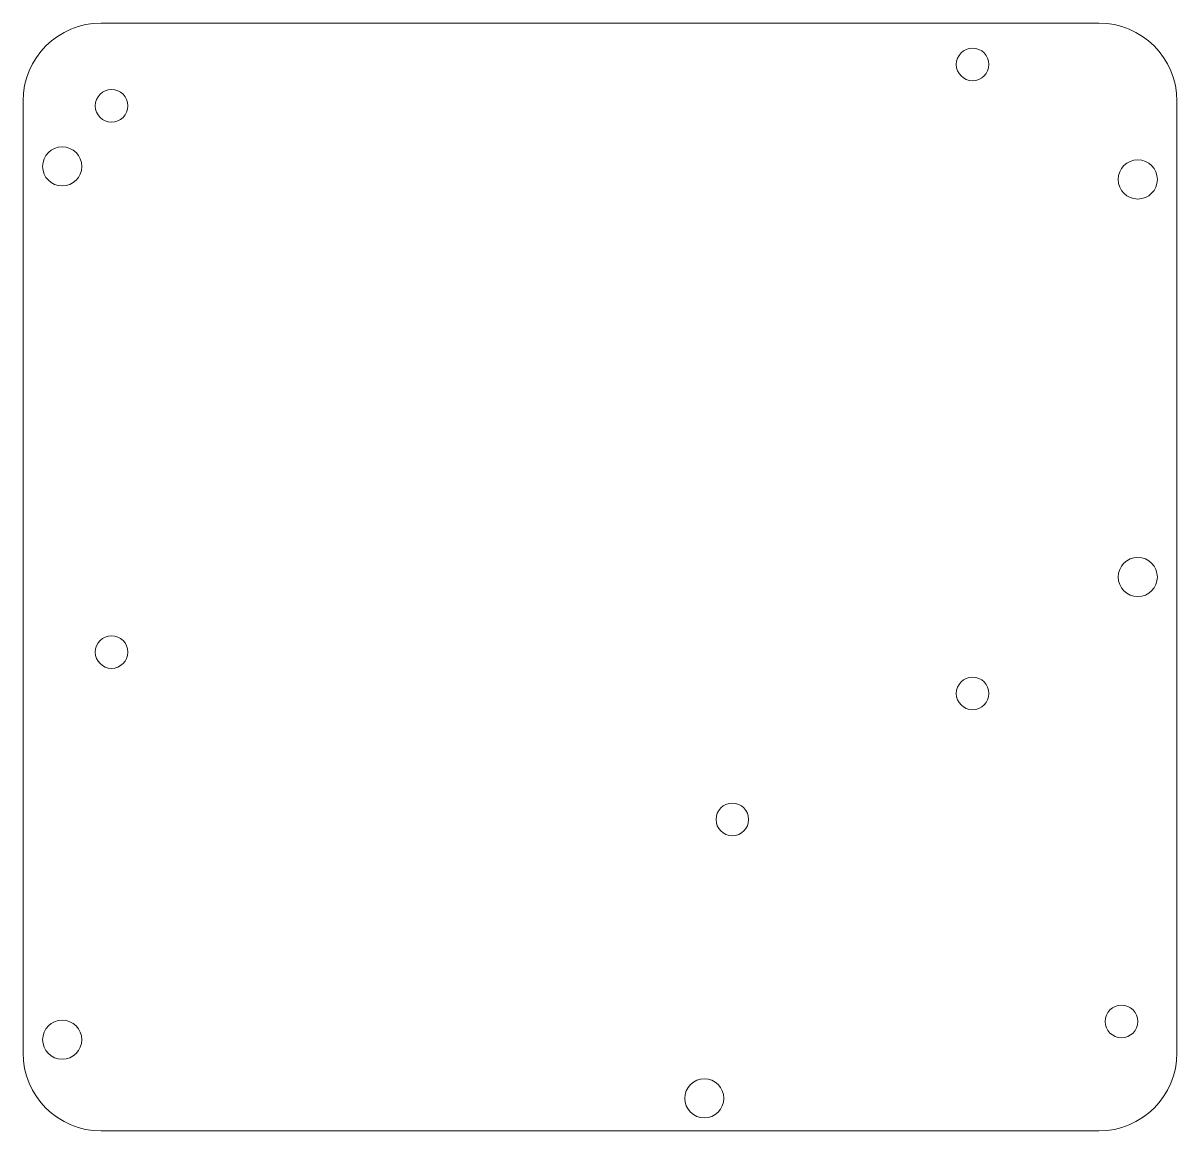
# Model space of a CAD drawing. Header units: millimetres. Extents: x 0 to 88.5, y 0 to 85.
import ezdxf

# ---------------------------------------------------------------- set-up
doc = ezdxf.new("R2010")
doc.units = ezdxf.units.MM
doc.layers.add('1', color=7, linetype='CONTINUOUS', true_color=0xffffff)

msp = doc.modelspace()

# ---------------------------------------------------------------- linework, layer by layer
at = {"layer": '1', "color": 254, "linetype": 'CONTINUOUS', "lineweight": 13}
for p, q in [((82.5, 85), (6, 85)), ((0, 79), (0, 6)), ((88.5, 6), (88.5, 79)), ((6, 0), (82.5, 0))]:
    msp.add_line(p, q, dxfattribs=at)
for centre, radius in [((72.825, 81.825), 1.25), ((6.785, 78.65), 1.25), ((3, 74), 1.5), ((85.5, 73), 1.5), ((85.5, 42.5), 1.5), ((6.785, 36.74), 1.25), ((72.825, 33.565), 1.25), ((54.4, 23.8973), 1.25), ((84.25, 8.3973), 1.25), ((3, 7), 1.5), ((52.25, 2.5), 1.5)]:
    msp.add_circle(centre, radius, dxfattribs=at)
for centre, start, end in [((6, 79), 90, 180), ((82.5, 79), 0, 90), ((6, 6), 180, 270), ((82.5, 6), 270, 0)]:
    msp.add_arc(centre, 6, start, end, dxfattribs=at)

doc.saveas('drawing.dxf')
